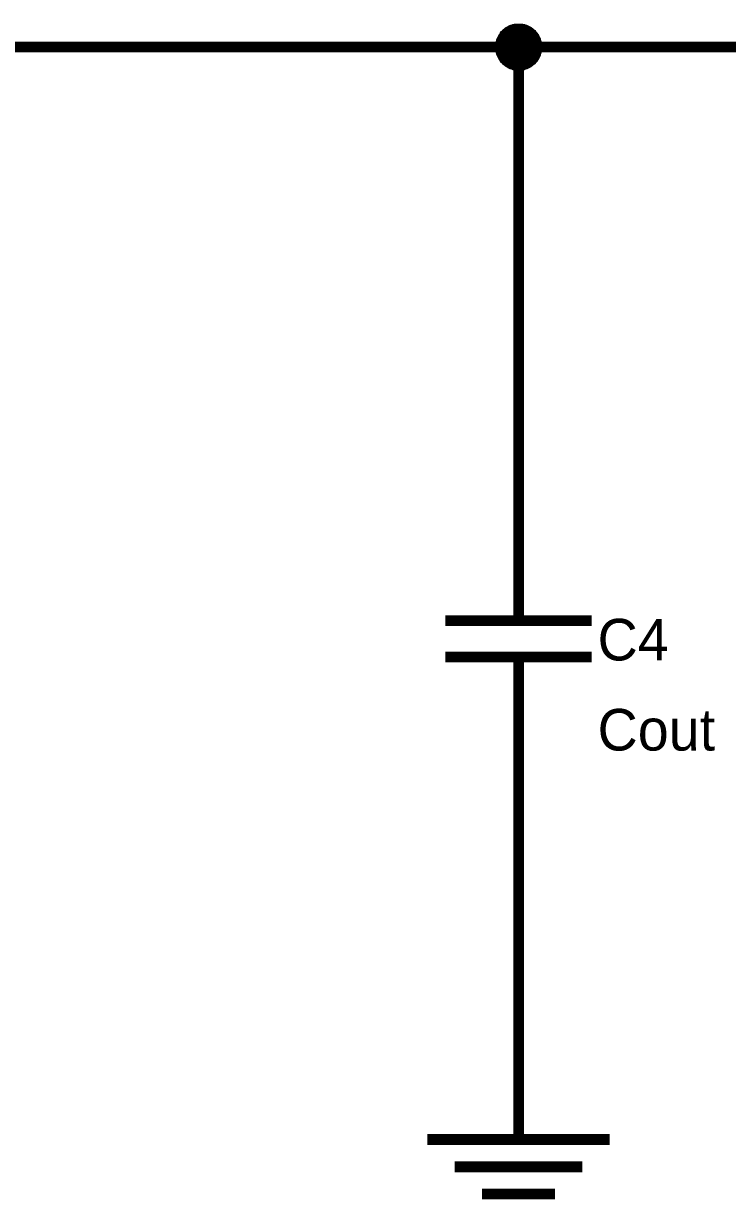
# Model space of a CAD drawing. Header units: inches. Extents: x 0 to 9.5, y -0.61 to 7.51.
# Drawn here: x 7.256 to 8.029, y 5.134 to 6.426 of the extents above; entities that cross this region are included whole.
import ezdxf

# ---------------------------------------------------------------- set-up
doc = ezdxf.new("R2010")
doc.units = ezdxf.units.IN
doc.header["$MEASUREMENT"] = 0
doc.layers.add('Sheet', color=255, linetype='Continuous')

msp = doc.modelspace()

# ---------------------------------------------------------------- linework, layer by layer
at = {"layer": 'Sheet'}
for points, const_width in [([(7.7796, 6.3997), (7.7796, 6.4007), (7.7796, 6.4016), (7.7796, 6.4026), (7.7801, 6.4036), (7.7801, 6.4045), (7.7806, 6.4055), (7.7806, 6.4064), (7.7811, 6.4074), (7.7816, 6.4083), (7.782, 6.4093), (7.7825, 6.4102), (7.783, 6.4107), (7.7835, 6.4116), (7.7839, 6.4126), (7.7849, 6.4131), (7.7854, 6.414), (7.7858, 6.4145), (7.7868, 6.415), (7.7877, 6.4159), (7.7882, 6.4164), (7.7892, 6.4169), (7.7901, 6.4174), (7.7906, 6.4178), (7.7915, 6.4183), (7.7925, 6.4183), (7.7934, 6.4188), (7.7944, 6.4193), (7.7953, 6.4193), (7.7963, 6.4197), (7.7977, 6.4197), (7.7987, 6.4197), (7.7996, 6.4197)], 0.0118), ([(7.7796, 6.3997), (7.7796, 6.4007), (7.7796, 6.4016), (7.7796, 6.4026), (7.7801, 6.4036), (7.7801, 6.4045), (7.7806, 6.4055), (7.7806, 6.4064), (7.7811, 6.4074), (7.7816, 6.4083), (7.782, 6.4093), (7.7825, 6.4102), (7.783, 6.4107), (7.7835, 6.4116), (7.7839, 6.4126), (7.7849, 6.4131), (7.7854, 6.414), (7.7858, 6.4145), (7.7868, 6.415), (7.7877, 6.4159), (7.7882, 6.4164), (7.7892, 6.4169), (7.7901, 6.4174), (7.7906, 6.4178), (7.7915, 6.4183), (7.7925, 6.4183), (7.7934, 6.4188), (7.7944, 6.4193), (7.7953, 6.4193), (7.7963, 6.4197), (7.7977, 6.4197), (7.7987, 6.4197), (7.7996, 6.4197)], 0.0118), ([(7.7796, 6.3997), (7.7796, 6.4007), (7.7796, 6.4016), (7.7796, 6.4026), (7.7801, 6.4036), (7.7801, 6.4045), (7.7806, 6.4055), (7.7806, 6.4064), (7.7811, 6.4074), (7.7816, 6.4083), (7.782, 6.4093), (7.7825, 6.4102), (7.783, 6.4107), (7.7835, 6.4116), (7.7839, 6.4126), (7.7849, 6.4131), (7.7854, 6.414), (7.7858, 6.4145), (7.7868, 6.415), (7.7877, 6.4159), (7.7882, 6.4164), (7.7892, 6.4169), (7.7901, 6.4174), (7.7906, 6.4178), (7.7915, 6.4183), (7.7925, 6.4183), (7.7934, 6.4188), (7.7944, 6.4193), (7.7953, 6.4193), (7.7963, 6.4197), (7.7977, 6.4197), (7.7987, 6.4197), (7.7996, 6.4197)], 0.0118), ([(7.7796, 6.3997), (7.7796, 6.4007), (7.7796, 6.4016), (7.7796, 6.4026), (7.7801, 6.4036), (7.7801, 6.4045), (7.7806, 6.4055), (7.7806, 6.4064), (7.7811, 6.4074), (7.7816, 6.4083), (7.782, 6.4093), (7.7825, 6.4102), (7.783, 6.4107), (7.7835, 6.4116), (7.7839, 6.4126), (7.7849, 6.4131), (7.7854, 6.414), (7.7858, 6.4145), (7.7868, 6.415), (7.7877, 6.4159), (7.7882, 6.4164), (7.7892, 6.4169), (7.7901, 6.4174), (7.7906, 6.4178), (7.7915, 6.4183), (7.7925, 6.4183), (7.7934, 6.4188), (7.7944, 6.4193), (7.7953, 6.4193), (7.7963, 6.4197), (7.7977, 6.4197), (7.7987, 6.4197), (7.7996, 6.4197)], 0.0118), ([(7.7796, 6.3997), (7.7796, 6.4007), (7.7796, 6.4016), (7.7796, 6.4026), (7.7801, 6.4036), (7.7801, 6.4045), (7.7806, 6.4055), (7.7806, 6.4064), (7.7811, 6.4074), (7.7816, 6.4083), (7.782, 6.4093), (7.7825, 6.4102), (7.783, 6.4107), (7.7835, 6.4116), (7.7839, 6.4126), (7.7849, 6.4131), (7.7854, 6.414), (7.7858, 6.4145), (7.7868, 6.415), (7.7877, 6.4159), (7.7882, 6.4164), (7.7892, 6.4169), (7.7901, 6.4174), (7.7906, 6.4178), (7.7915, 6.4183), (7.7925, 6.4183), (7.7934, 6.4188), (7.7944, 6.4193), (7.7953, 6.4193), (7.7963, 6.4197), (7.7977, 6.4197), (7.7987, 6.4197), (7.7996, 6.4197)], 0.0039), ([(7.7796, 6.3997), (7.7796, 6.4007), (7.7796, 6.4016), (7.7796, 6.4026), (7.7801, 6.4036), (7.7801, 6.4045), (7.7806, 6.4055), (7.7806, 6.4064), (7.7811, 6.4074), (7.7816, 6.4083), (7.782, 6.4093), (7.7825, 6.4102), (7.783, 6.4107), (7.7835, 6.4116), (7.7839, 6.4126), (7.7849, 6.4131), (7.7854, 6.414), (7.7858, 6.4145), (7.7868, 6.415), (7.7877, 6.4159), (7.7882, 6.4164), (7.7892, 6.4169), (7.7901, 6.4174), (7.7906, 6.4178), (7.7915, 6.4183), (7.7925, 6.4183), (7.7934, 6.4188), (7.7944, 6.4193), (7.7953, 6.4193), (7.7963, 6.4197), (7.7977, 6.4197), (7.7987, 6.4197), (7.7996, 6.4197)], 0.0039), ([(7.7796, 6.3997), (7.7796, 6.4007), (7.7796, 6.4016), (7.7796, 6.4026), (7.7801, 6.4036), (7.7801, 6.4045), (7.7806, 6.4055), (7.7806, 6.4064), (7.7811, 6.4074), (7.7816, 6.4083), (7.782, 6.4093), (7.7825, 6.4102), (7.783, 6.4107), (7.7835, 6.4116), (7.7839, 6.4126), (7.7849, 6.4131), (7.7854, 6.414), (7.7858, 6.4145), (7.7868, 6.415), (7.7877, 6.4159), (7.7882, 6.4164), (7.7892, 6.4169), (7.7901, 6.4174), (7.7906, 6.4178), (7.7915, 6.4183), (7.7925, 6.4183), (7.7934, 6.4188), (7.7944, 6.4193), (7.7953, 6.4193), (7.7963, 6.4197), (7.7977, 6.4197), (7.7987, 6.4197), (7.7996, 6.4197)], 0.0039), ([(7.7796, 6.3997), (7.7796, 6.4007), (7.7796, 6.4016), (7.7796, 6.4026), (7.7801, 6.4036), (7.7801, 6.4045), (7.7806, 6.4055), (7.7806, 6.4064), (7.7811, 6.4074), (7.7816, 6.4083), (7.782, 6.4093), (7.7825, 6.4102), (7.783, 6.4107), (7.7835, 6.4116), (7.7839, 6.4126), (7.7849, 6.4131), (7.7854, 6.414), (7.7858, 6.4145), (7.7868, 6.415), (7.7877, 6.4159), (7.7882, 6.4164), (7.7892, 6.4169), (7.7901, 6.4174), (7.7906, 6.4178), (7.7915, 6.4183), (7.7925, 6.4183), (7.7934, 6.4188), (7.7944, 6.4193), (7.7953, 6.4193), (7.7963, 6.4197), (7.7977, 6.4197), (7.7987, 6.4197), (7.7996, 6.4197)], 0.0039), ([(7.7996, 6.4197), (7.7996, 6.4197)], 0.0118), ([(7.7996, 6.4197), (7.8006, 6.4197), (7.8015, 6.4197), (7.8025, 6.4197), (7.8034, 6.4193), (7.8044, 6.4193), (7.8053, 6.4188), (7.8063, 6.4183), (7.8072, 6.4183), (7.8082, 6.4178), (7.8091, 6.4174), (7.8101, 6.4169), (7.8106, 6.4164), (7.8115, 6.4159), (7.8125, 6.415), (7.813, 6.4145), (7.8139, 6.414), (7.8144, 6.4131), (7.8149, 6.4126), (7.8158, 6.4116), (7.8163, 6.4107), (7.8168, 6.4102), (7.8172, 6.4093), (7.8177, 6.4083), (7.8182, 6.4074), (7.8182, 6.4064), (7.8187, 6.4055), (7.8191, 6.4045), (7.8191, 6.4036), (7.8196, 6.4026), (7.8196, 6.4016), (7.8196, 6.4007), (7.8196, 6.3997)], 0.0118), ([(7.7996, 6.4197), (7.7996, 6.4197)], 0.0118), ([(7.7996, 6.4197), (7.8006, 6.4197), (7.8015, 6.4197), (7.8025, 6.4197), (7.8034, 6.4193), (7.8044, 6.4193), (7.8053, 6.4188), (7.8063, 6.4183), (7.8072, 6.4183), (7.8082, 6.4178), (7.8091, 6.4174), (7.8101, 6.4169), (7.8106, 6.4164), (7.8115, 6.4159), (7.8125, 6.415), (7.813, 6.4145), (7.8139, 6.414), (7.8144, 6.4131), (7.8149, 6.4126), (7.8158, 6.4116), (7.8163, 6.4107), (7.8168, 6.4102), (7.8172, 6.4093), (7.8177, 6.4083), (7.8182, 6.4074), (7.8182, 6.4064), (7.8187, 6.4055), (7.8191, 6.4045), (7.8191, 6.4036), (7.8196, 6.4026), (7.8196, 6.4016), (7.8196, 6.4007), (7.8196, 6.3997)], 0.0118), ([(7.7996, 6.4197), (7.7996, 6.4197)], 0.0118), ([(7.7996, 6.4197), (7.8006, 6.4197), (7.8015, 6.4197), (7.8025, 6.4197), (7.8034, 6.4193), (7.8044, 6.4193), (7.8053, 6.4188), (7.8063, 6.4183), (7.8072, 6.4183), (7.8082, 6.4178), (7.8091, 6.4174), (7.8101, 6.4169), (7.8106, 6.4164), (7.8115, 6.4159), (7.8125, 6.415), (7.813, 6.4145), (7.8139, 6.414), (7.8144, 6.4131), (7.8149, 6.4126), (7.8158, 6.4116), (7.8163, 6.4107), (7.8168, 6.4102), (7.8172, 6.4093), (7.8177, 6.4083), (7.8182, 6.4074), (7.8182, 6.4064), (7.8187, 6.4055), (7.8191, 6.4045), (7.8191, 6.4036), (7.8196, 6.4026), (7.8196, 6.4016), (7.8196, 6.4007), (7.8196, 6.3997)], 0.0118), ([(7.7996, 6.4197), (7.7996, 6.4197)], 0.0118), ([(7.7996, 6.4197), (7.8006, 6.4197), (7.8015, 6.4197), (7.8025, 6.4197), (7.8034, 6.4193), (7.8044, 6.4193), (7.8053, 6.4188), (7.8063, 6.4183), (7.8072, 6.4183), (7.8082, 6.4178), (7.8091, 6.4174), (7.8101, 6.4169), (7.8106, 6.4164), (7.8115, 6.4159), (7.8125, 6.415), (7.813, 6.4145), (7.8139, 6.414), (7.8144, 6.4131), (7.8149, 6.4126), (7.8158, 6.4116), (7.8163, 6.4107), (7.8168, 6.4102), (7.8172, 6.4093), (7.8177, 6.4083), (7.8182, 6.4074), (7.8182, 6.4064), (7.8187, 6.4055), (7.8191, 6.4045), (7.8191, 6.4036), (7.8196, 6.4026), (7.8196, 6.4016), (7.8196, 6.4007), (7.8196, 6.3997)], 0.0118), ([(7.7996, 6.4197), (7.7996, 6.4197)], 0.0039), ([(7.7996, 6.4197), (7.8006, 6.4197), (7.8015, 6.4197), (7.8025, 6.4197), (7.8034, 6.4193), (7.8044, 6.4193), (7.8053, 6.4188), (7.8063, 6.4183), (7.8072, 6.4183), (7.8082, 6.4178), (7.8091, 6.4174), (7.8101, 6.4169), (7.8106, 6.4164), (7.8115, 6.4159), (7.8125, 6.415), (7.813, 6.4145), (7.8139, 6.414), (7.8144, 6.4131), (7.8149, 6.4126), (7.8158, 6.4116), (7.8163, 6.4107), (7.8168, 6.4102), (7.8172, 6.4093), (7.8177, 6.4083), (7.8182, 6.4074), (7.8182, 6.4064), (7.8187, 6.4055), (7.8191, 6.4045), (7.8191, 6.4036), (7.8196, 6.4026), (7.8196, 6.4016), (7.8196, 6.4007), (7.8196, 6.3997)], 0.0039), ([(7.7996, 6.4197), (7.7996, 6.4197)], 0.0039), ([(7.7996, 6.4197), (7.8006, 6.4197), (7.8015, 6.4197), (7.8025, 6.4197), (7.8034, 6.4193), (7.8044, 6.4193), (7.8053, 6.4188), (7.8063, 6.4183), (7.8072, 6.4183), (7.8082, 6.4178), (7.8091, 6.4174), (7.8101, 6.4169), (7.8106, 6.4164), (7.8115, 6.4159), (7.8125, 6.415), (7.813, 6.4145), (7.8139, 6.414), (7.8144, 6.4131), (7.8149, 6.4126), (7.8158, 6.4116), (7.8163, 6.4107), (7.8168, 6.4102), (7.8172, 6.4093), (7.8177, 6.4083), (7.8182, 6.4074), (7.8182, 6.4064), (7.8187, 6.4055), (7.8191, 6.4045), (7.8191, 6.4036), (7.8196, 6.4026), (7.8196, 6.4016), (7.8196, 6.4007), (7.8196, 6.3997)], 0.0039), ([(7.7996, 6.4197), (7.7996, 6.4197)], 0.0039), ([(7.7996, 6.4197), (7.8006, 6.4197), (7.8015, 6.4197), (7.8025, 6.4197), (7.8034, 6.4193), (7.8044, 6.4193), (7.8053, 6.4188), (7.8063, 6.4183), (7.8072, 6.4183), (7.8082, 6.4178), (7.8091, 6.4174), (7.8101, 6.4169), (7.8106, 6.4164), (7.8115, 6.4159), (7.8125, 6.415), (7.813, 6.4145), (7.8139, 6.414), (7.8144, 6.4131), (7.8149, 6.4126), (7.8158, 6.4116), (7.8163, 6.4107), (7.8168, 6.4102), (7.8172, 6.4093), (7.8177, 6.4083), (7.8182, 6.4074), (7.8182, 6.4064), (7.8187, 6.4055), (7.8191, 6.4045), (7.8191, 6.4036), (7.8196, 6.4026), (7.8196, 6.4016), (7.8196, 6.4007), (7.8196, 6.3997)], 0.0039), ([(7.7996, 6.4197), (7.7996, 6.4197)], 0.0039), ([(7.7996, 6.4197), (7.8006, 6.4197), (7.8015, 6.4197), (7.8025, 6.4197), (7.8034, 6.4193), (7.8044, 6.4193), (7.8053, 6.4188), (7.8063, 6.4183), (7.8072, 6.4183), (7.8082, 6.4178), (7.8091, 6.4174), (7.8101, 6.4169), (7.8106, 6.4164), (7.8115, 6.4159), (7.8125, 6.415), (7.813, 6.4145), (7.8139, 6.414), (7.8144, 6.4131), (7.8149, 6.4126), (7.8158, 6.4116), (7.8163, 6.4107), (7.8168, 6.4102), (7.8172, 6.4093), (7.8177, 6.4083), (7.8182, 6.4074), (7.8182, 6.4064), (7.8187, 6.4055), (7.8191, 6.4045), (7.8191, 6.4036), (7.8196, 6.4026), (7.8196, 6.4016), (7.8196, 6.4007), (7.8196, 6.3997)], 0.0039), ([(7.0998, 6.2998), (7.0998, 6.3997), (7.7996, 6.3997), (8.3991, 6.3997), (8.5994, 6.3997)], 0.0118), ([(7.7996, 6.3798), (7.7987, 6.3798), (7.7977, 6.3798), (7.7963, 6.3798), (7.7953, 6.3802), (7.7944, 6.3802), (7.7934, 6.3807), (7.7925, 6.3812), (7.7915, 6.3812), (7.7906, 6.3817), (7.7901, 6.3821), (7.7892, 6.3826), (7.7882, 6.3831), (7.7877, 6.3836), (7.7868, 6.3845), (7.7858, 6.385), (7.7854, 6.3855), (7.7849, 6.3864), (7.7839, 6.3869), (7.7835, 6.3878), (7.783, 6.3888), (7.7825, 6.3893), (7.782, 6.3902), (7.7816, 6.3912), (7.7811, 6.3921), (7.7806, 6.3931), (7.7806, 6.394), (7.7801, 6.395), (7.7801, 6.3959), (7.7796, 6.3969), (7.7796, 6.3978), (7.7796, 6.3988), (7.7796, 6.3997)], 0.0118), ([(7.7796, 6.3997), (7.7796, 6.3997)], 0.0118), ([(7.7996, 6.3798), (7.7987, 6.3798), (7.7977, 6.3798), (7.7963, 6.3798), (7.7953, 6.3802), (7.7944, 6.3802), (7.7934, 6.3807), (7.7925, 6.3812), (7.7915, 6.3812), (7.7906, 6.3817), (7.7901, 6.3821), (7.7892, 6.3826), (7.7882, 6.3831), (7.7877, 6.3836), (7.7868, 6.3845), (7.7858, 6.385), (7.7854, 6.3855), (7.7849, 6.3864), (7.7839, 6.3869), (7.7835, 6.3878), (7.783, 6.3888), (7.7825, 6.3893), (7.782, 6.3902), (7.7816, 6.3912), (7.7811, 6.3921), (7.7806, 6.3931), (7.7806, 6.394), (7.7801, 6.395), (7.7801, 6.3959), (7.7796, 6.3969), (7.7796, 6.3978), (7.7796, 6.3988), (7.7796, 6.3997)], 0.0118), ([(7.7796, 6.3997), (7.7796, 6.3997)], 0.0118), ([(7.7996, 6.3798), (7.7987, 6.3798), (7.7977, 6.3798), (7.7963, 6.3798), (7.7953, 6.3802), (7.7944, 6.3802), (7.7934, 6.3807), (7.7925, 6.3812), (7.7915, 6.3812), (7.7906, 6.3817), (7.7901, 6.3821), (7.7892, 6.3826), (7.7882, 6.3831), (7.7877, 6.3836), (7.7868, 6.3845), (7.7858, 6.385), (7.7854, 6.3855), (7.7849, 6.3864), (7.7839, 6.3869), (7.7835, 6.3878), (7.783, 6.3888), (7.7825, 6.3893), (7.782, 6.3902), (7.7816, 6.3912), (7.7811, 6.3921), (7.7806, 6.3931), (7.7806, 6.394), (7.7801, 6.395), (7.7801, 6.3959), (7.7796, 6.3969), (7.7796, 6.3978), (7.7796, 6.3988), (7.7796, 6.3997)], 0.0118), ([(7.7796, 6.3997), (7.7796, 6.3997)], 0.0118), ([(7.7996, 6.3798), (7.7987, 6.3798), (7.7977, 6.3798), (7.7963, 6.3798), (7.7953, 6.3802), (7.7944, 6.3802), (7.7934, 6.3807), (7.7925, 6.3812), (7.7915, 6.3812), (7.7906, 6.3817), (7.7901, 6.3821), (7.7892, 6.3826), (7.7882, 6.3831), (7.7877, 6.3836), (7.7868, 6.3845), (7.7858, 6.385), (7.7854, 6.3855), (7.7849, 6.3864), (7.7839, 6.3869), (7.7835, 6.3878), (7.783, 6.3888), (7.7825, 6.3893), (7.782, 6.3902), (7.7816, 6.3912), (7.7811, 6.3921), (7.7806, 6.3931), (7.7806, 6.394), (7.7801, 6.395), (7.7801, 6.3959), (7.7796, 6.3969), (7.7796, 6.3978), (7.7796, 6.3988), (7.7796, 6.3997)], 0.0118), ([(7.7796, 6.3997), (7.7796, 6.3997)], 0.0118), ([(7.7996, 6.3798), (7.7987, 6.3798), (7.7977, 6.3798), (7.7963, 6.3798), (7.7953, 6.3802), (7.7944, 6.3802), (7.7934, 6.3807), (7.7925, 6.3812), (7.7915, 6.3812), (7.7906, 6.3817), (7.7901, 6.3821), (7.7892, 6.3826), (7.7882, 6.3831), (7.7877, 6.3836), (7.7868, 6.3845), (7.7858, 6.385), (7.7854, 6.3855), (7.7849, 6.3864), (7.7839, 6.3869), (7.7835, 6.3878), (7.783, 6.3888), (7.7825, 6.3893), (7.782, 6.3902), (7.7816, 6.3912), (7.7811, 6.3921), (7.7806, 6.3931), (7.7806, 6.394), (7.7801, 6.395), (7.7801, 6.3959), (7.7796, 6.3969), (7.7796, 6.3978), (7.7796, 6.3988), (7.7796, 6.3997)], 0.0039), ([(7.7796, 6.3997), (7.7796, 6.3997)], 0.0039), ([(7.7996, 6.3798), (7.7987, 6.3798), (7.7977, 6.3798), (7.7963, 6.3798), (7.7953, 6.3802), (7.7944, 6.3802), (7.7934, 6.3807), (7.7925, 6.3812), (7.7915, 6.3812), (7.7906, 6.3817), (7.7901, 6.3821), (7.7892, 6.3826), (7.7882, 6.3831), (7.7877, 6.3836), (7.7868, 6.3845), (7.7858, 6.385), (7.7854, 6.3855), (7.7849, 6.3864), (7.7839, 6.3869), (7.7835, 6.3878), (7.783, 6.3888), (7.7825, 6.3893), (7.782, 6.3902), (7.7816, 6.3912), (7.7811, 6.3921), (7.7806, 6.3931), (7.7806, 6.394), (7.7801, 6.395), (7.7801, 6.3959), (7.7796, 6.3969), (7.7796, 6.3978), (7.7796, 6.3988), (7.7796, 6.3997)], 0.0039), ([(7.7796, 6.3997), (7.7796, 6.3997)], 0.0039), ([(7.7996, 6.3798), (7.7987, 6.3798), (7.7977, 6.3798), (7.7963, 6.3798), (7.7953, 6.3802), (7.7944, 6.3802), (7.7934, 6.3807), (7.7925, 6.3812), (7.7915, 6.3812), (7.7906, 6.3817), (7.7901, 6.3821), (7.7892, 6.3826), (7.7882, 6.3831), (7.7877, 6.3836), (7.7868, 6.3845), (7.7858, 6.385), (7.7854, 6.3855), (7.7849, 6.3864), (7.7839, 6.3869), (7.7835, 6.3878), (7.783, 6.3888), (7.7825, 6.3893), (7.782, 6.3902), (7.7816, 6.3912), (7.7811, 6.3921), (7.7806, 6.3931), (7.7806, 6.394), (7.7801, 6.395), (7.7801, 6.3959), (7.7796, 6.3969), (7.7796, 6.3978), (7.7796, 6.3988), (7.7796, 6.3997)], 0.0039), ([(7.7796, 6.3997), (7.7796, 6.3997)], 0.0039), ([(7.7996, 6.3798), (7.7987, 6.3798), (7.7977, 6.3798), (7.7963, 6.3798), (7.7953, 6.3802), (7.7944, 6.3802), (7.7934, 6.3807), (7.7925, 6.3812), (7.7915, 6.3812), (7.7906, 6.3817), (7.7901, 6.3821), (7.7892, 6.3826), (7.7882, 6.3831), (7.7877, 6.3836), (7.7868, 6.3845), (7.7858, 6.385), (7.7854, 6.3855), (7.7849, 6.3864), (7.7839, 6.3869), (7.7835, 6.3878), (7.783, 6.3888), (7.7825, 6.3893), (7.782, 6.3902), (7.7816, 6.3912), (7.7811, 6.3921), (7.7806, 6.3931), (7.7806, 6.394), (7.7801, 6.395), (7.7801, 6.3959), (7.7796, 6.3969), (7.7796, 6.3978), (7.7796, 6.3988), (7.7796, 6.3997)], 0.0039), ([(7.7796, 6.3997), (7.7796, 6.3997)], 0.0039), ([(7.8196, 6.3997), (7.8196, 6.3988), (7.8196, 6.3978), (7.8196, 6.3969), (7.8191, 6.3959), (7.8191, 6.395), (7.8187, 6.394), (7.8182, 6.3931), (7.8182, 6.3921), (7.8177, 6.3912), (7.8172, 6.3902), (7.8168, 6.3893), (7.8163, 6.3888), (7.8158, 6.3878), (7.8149, 6.3869), (7.8144, 6.3864), (7.8139, 6.3855), (7.813, 6.385), (7.8125, 6.3845), (7.8115, 6.3836), (7.8106, 6.3831), (7.8101, 6.3826), (7.8091, 6.3821), (7.8082, 6.3817), (7.8072, 6.3812), (7.8063, 6.3812), (7.8053, 6.3807), (7.8044, 6.3802), (7.8034, 6.3802), (7.8025, 6.3798), (7.8015, 6.3798), (7.8006, 6.3798), (7.7996, 6.3798)], 0.0118), ([(7.7996, 6.3997), (7.7996, 5.8996)], 0.0118), ([(7.8196, 6.3997), (7.8196, 6.3988), (7.8196, 6.3978), (7.8196, 6.3969), (7.8191, 6.3959), (7.8191, 6.395), (7.8187, 6.394), (7.8182, 6.3931), (7.8182, 6.3921), (7.8177, 6.3912), (7.8172, 6.3902), (7.8168, 6.3893), (7.8163, 6.3888), (7.8158, 6.3878), (7.8149, 6.3869), (7.8144, 6.3864), (7.8139, 6.3855), (7.813, 6.385), (7.8125, 6.3845), (7.8115, 6.3836), (7.8106, 6.3831), (7.8101, 6.3826), (7.8091, 6.3821), (7.8082, 6.3817), (7.8072, 6.3812), (7.8063, 6.3812), (7.8053, 6.3807), (7.8044, 6.3802), (7.8034, 6.3802), (7.8025, 6.3798), (7.8015, 6.3798), (7.8006, 6.3798), (7.7996, 6.3798)], 0.0118), ([(7.8196, 6.3997), (7.8196, 6.3988), (7.8196, 6.3978), (7.8196, 6.3969), (7.8191, 6.3959), (7.8191, 6.395), (7.8187, 6.394), (7.8182, 6.3931), (7.8182, 6.3921), (7.8177, 6.3912), (7.8172, 6.3902), (7.8168, 6.3893), (7.8163, 6.3888), (7.8158, 6.3878), (7.8149, 6.3869), (7.8144, 6.3864), (7.8139, 6.3855), (7.813, 6.385), (7.8125, 6.3845), (7.8115, 6.3836), (7.8106, 6.3831), (7.8101, 6.3826), (7.8091, 6.3821), (7.8082, 6.3817), (7.8072, 6.3812), (7.8063, 6.3812), (7.8053, 6.3807), (7.8044, 6.3802), (7.8034, 6.3802), (7.8025, 6.3798), (7.8015, 6.3798), (7.8006, 6.3798), (7.7996, 6.3798)], 0.0118), ([(7.8196, 6.3997), (7.8196, 6.3988), (7.8196, 6.3978), (7.8196, 6.3969), (7.8191, 6.3959), (7.8191, 6.395), (7.8187, 6.394), (7.8182, 6.3931), (7.8182, 6.3921), (7.8177, 6.3912), (7.8172, 6.3902), (7.8168, 6.3893), (7.8163, 6.3888), (7.8158, 6.3878), (7.8149, 6.3869), (7.8144, 6.3864), (7.8139, 6.3855), (7.813, 6.385), (7.8125, 6.3845), (7.8115, 6.3836), (7.8106, 6.3831), (7.8101, 6.3826), (7.8091, 6.3821), (7.8082, 6.3817), (7.8072, 6.3812), (7.8063, 6.3812), (7.8053, 6.3807), (7.8044, 6.3802), (7.8034, 6.3802), (7.8025, 6.3798), (7.8015, 6.3798), (7.8006, 6.3798), (7.7996, 6.3798)], 0.0118), ([(7.8196, 6.3997), (7.8196, 6.3988), (7.8196, 6.3978), (7.8196, 6.3969), (7.8191, 6.3959), (7.8191, 6.395), (7.8187, 6.394), (7.8182, 6.3931), (7.8182, 6.3921), (7.8177, 6.3912), (7.8172, 6.3902), (7.8168, 6.3893), (7.8163, 6.3888), (7.8158, 6.3878), (7.8149, 6.3869), (7.8144, 6.3864), (7.8139, 6.3855), (7.813, 6.385), (7.8125, 6.3845), (7.8115, 6.3836), (7.8106, 6.3831), (7.8101, 6.3826), (7.8091, 6.3821), (7.8082, 6.3817), (7.8072, 6.3812), (7.8063, 6.3812), (7.8053, 6.3807), (7.8044, 6.3802), (7.8034, 6.3802), (7.8025, 6.3798), (7.8015, 6.3798), (7.8006, 6.3798), (7.7996, 6.3798)], 0.0039), ([(7.8196, 6.3997), (7.8196, 6.3988), (7.8196, 6.3978), (7.8196, 6.3969), (7.8191, 6.3959), (7.8191, 6.395), (7.8187, 6.394), (7.8182, 6.3931), (7.8182, 6.3921), (7.8177, 6.3912), (7.8172, 6.3902), (7.8168, 6.3893), (7.8163, 6.3888), (7.8158, 6.3878), (7.8149, 6.3869), (7.8144, 6.3864), (7.8139, 6.3855), (7.813, 6.385), (7.8125, 6.3845), (7.8115, 6.3836), (7.8106, 6.3831), (7.8101, 6.3826), (7.8091, 6.3821), (7.8082, 6.3817), (7.8072, 6.3812), (7.8063, 6.3812), (7.8053, 6.3807), (7.8044, 6.3802), (7.8034, 6.3802), (7.8025, 6.3798), (7.8015, 6.3798), (7.8006, 6.3798), (7.7996, 6.3798)], 0.0039), ([(7.8196, 6.3997), (7.8196, 6.3988), (7.8196, 6.3978), (7.8196, 6.3969), (7.8191, 6.3959), (7.8191, 6.395), (7.8187, 6.394), (7.8182, 6.3931), (7.8182, 6.3921), (7.8177, 6.3912), (7.8172, 6.3902), (7.8168, 6.3893), (7.8163, 6.3888), (7.8158, 6.3878), (7.8149, 6.3869), (7.8144, 6.3864), (7.8139, 6.3855), (7.813, 6.385), (7.8125, 6.3845), (7.8115, 6.3836), (7.8106, 6.3831), (7.8101, 6.3826), (7.8091, 6.3821), (7.8082, 6.3817), (7.8072, 6.3812), (7.8063, 6.3812), (7.8053, 6.3807), (7.8044, 6.3802), (7.8034, 6.3802), (7.8025, 6.3798), (7.8015, 6.3798), (7.8006, 6.3798), (7.7996, 6.3798)], 0.0039), ([(7.8196, 6.3997), (7.8196, 6.3988), (7.8196, 6.3978), (7.8196, 6.3969), (7.8191, 6.3959), (7.8191, 6.395), (7.8187, 6.394), (7.8182, 6.3931), (7.8182, 6.3921), (7.8177, 6.3912), (7.8172, 6.3902), (7.8168, 6.3893), (7.8163, 6.3888), (7.8158, 6.3878), (7.8149, 6.3869), (7.8144, 6.3864), (7.8139, 6.3855), (7.813, 6.385), (7.8125, 6.3845), (7.8115, 6.3836), (7.8106, 6.3831), (7.8101, 6.3826), (7.8091, 6.3821), (7.8082, 6.3817), (7.8072, 6.3812), (7.8063, 6.3812), (7.8053, 6.3807), (7.8044, 6.3802), (7.8034, 6.3802), (7.8025, 6.3798), (7.8015, 6.3798), (7.8006, 6.3798), (7.7996, 6.3798)], 0.0039), ([(7.8196, 6.3997), (7.8196, 6.3997), (7.8196, 6.3997), (7.8196, 6.3997), (7.8196, 6.3997), (7.8196, 6.3997), (7.8196, 6.3997), (7.8196, 6.3997), (7.8196, 6.3997), (7.8196, 6.3997), (7.8196, 6.3997), (7.8196, 6.3997), (7.8196, 6.3997), (7.8196, 6.3997), (7.8196, 6.3997), (7.8196, 6.3997), (7.8196, 6.3997), (7.8196, 6.3997), (7.8196, 6.3997), (7.8196, 6.3997), (7.8196, 6.3997), (7.8196, 6.3997), (7.8196, 6.3997), (7.8196, 6.3997), (7.8196, 6.3997), (7.8196, 6.3997), (7.8196, 6.3997), (7.8196, 6.3997), (7.8196, 6.3997), (7.8196, 6.3997), (7.8196, 6.3997), (7.8196, 6.3997), (7.8196, 6.3997)], 0.0118), ([(7.8196, 6.3997), (7.8196, 6.3997)], 0.0118), ([(7.8196, 6.3997), (7.8196, 6.3997), (7.8196, 6.3997), (7.8196, 6.3997), (7.8196, 6.3997), (7.8196, 6.3997), (7.8196, 6.3997), (7.8196, 6.3997), (7.8196, 6.3997), (7.8196, 6.3997), (7.8196, 6.3997), (7.8196, 6.3997), (7.8196, 6.3997), (7.8196, 6.3997), (7.8196, 6.3997), (7.8196, 6.3997), (7.8196, 6.3997), (7.8196, 6.3997), (7.8196, 6.3997), (7.8196, 6.3997), (7.8196, 6.3997), (7.8196, 6.3997), (7.8196, 6.3997), (7.8196, 6.3997), (7.8196, 6.3997), (7.8196, 6.3997), (7.8196, 6.3997), (7.8196, 6.3997), (7.8196, 6.3997), (7.8196, 6.3997), (7.8196, 6.3997), (7.8196, 6.3997), (7.8196, 6.3997)], 0.0118), ([(7.8196, 6.3997), (7.8196, 6.3997)], 0.0118), ([(7.8196, 6.3997), (7.8196, 6.3997), (7.8196, 6.3997), (7.8196, 6.3997), (7.8196, 6.3997), (7.8196, 6.3997), (7.8196, 6.3997), (7.8196, 6.3997), (7.8196, 6.3997), (7.8196, 6.3997), (7.8196, 6.3997), (7.8196, 6.3997), (7.8196, 6.3997), (7.8196, 6.3997), (7.8196, 6.3997), (7.8196, 6.3997), (7.8196, 6.3997), (7.8196, 6.3997), (7.8196, 6.3997), (7.8196, 6.3997), (7.8196, 6.3997), (7.8196, 6.3997), (7.8196, 6.3997), (7.8196, 6.3997), (7.8196, 6.3997), (7.8196, 6.3997), (7.8196, 6.3997), (7.8196, 6.3997), (7.8196, 6.3997), (7.8196, 6.3997), (7.8196, 6.3997), (7.8196, 6.3997), (7.8196, 6.3997)], 0.0118), ([(7.8196, 6.3997), (7.8196, 6.3997)], 0.0118), ([(7.8196, 6.3997), (7.8196, 6.3997), (7.8196, 6.3997), (7.8196, 6.3997), (7.8196, 6.3997), (7.8196, 6.3997), (7.8196, 6.3997), (7.8196, 6.3997), (7.8196, 6.3997), (7.8196, 6.3997), (7.8196, 6.3997), (7.8196, 6.3997), (7.8196, 6.3997), (7.8196, 6.3997), (7.8196, 6.3997), (7.8196, 6.3997), (7.8196, 6.3997), (7.8196, 6.3997), (7.8196, 6.3997), (7.8196, 6.3997), (7.8196, 6.3997), (7.8196, 6.3997), (7.8196, 6.3997), (7.8196, 6.3997), (7.8196, 6.3997), (7.8196, 6.3997), (7.8196, 6.3997), (7.8196, 6.3997), (7.8196, 6.3997), (7.8196, 6.3997), (7.8196, 6.3997), (7.8196, 6.3997), (7.8196, 6.3997)], 0.0118), ([(7.8196, 6.3997), (7.8196, 6.3997)], 0.0118), ([(7.8196, 6.3997), (7.8196, 6.3997), (7.8196, 6.3997), (7.8196, 6.3997), (7.8196, 6.3997), (7.8196, 6.3997), (7.8196, 6.3997), (7.8196, 6.3997), (7.8196, 6.3997), (7.8196, 6.3997), (7.8196, 6.3997), (7.8196, 6.3997), (7.8196, 6.3997), (7.8196, 6.3997), (7.8196, 6.3997), (7.8196, 6.3997), (7.8196, 6.3997), (7.8196, 6.3997), (7.8196, 6.3997), (7.8196, 6.3997), (7.8196, 6.3997), (7.8196, 6.3997), (7.8196, 6.3997), (7.8196, 6.3997), (7.8196, 6.3997), (7.8196, 6.3997), (7.8196, 6.3997), (7.8196, 6.3997), (7.8196, 6.3997), (7.8196, 6.3997), (7.8196, 6.3997), (7.8196, 6.3997), (7.8196, 6.3997)], 0.0039), ([(7.8196, 6.3997), (7.8196, 6.3997)], 0.0039), ([(7.8196, 6.3997), (7.8196, 6.3997), (7.8196, 6.3997), (7.8196, 6.3997), (7.8196, 6.3997), (7.8196, 6.3997), (7.8196, 6.3997), (7.8196, 6.3997), (7.8196, 6.3997), (7.8196, 6.3997), (7.8196, 6.3997), (7.8196, 6.3997), (7.8196, 6.3997), (7.8196, 6.3997), (7.8196, 6.3997), (7.8196, 6.3997), (7.8196, 6.3997), (7.8196, 6.3997), (7.8196, 6.3997), (7.8196, 6.3997), (7.8196, 6.3997), (7.8196, 6.3997), (7.8196, 6.3997), (7.8196, 6.3997), (7.8196, 6.3997), (7.8196, 6.3997), (7.8196, 6.3997), (7.8196, 6.3997), (7.8196, 6.3997), (7.8196, 6.3997), (7.8196, 6.3997), (7.8196, 6.3997), (7.8196, 6.3997)], 0.0039), ([(7.8196, 6.3997), (7.8196, 6.3997)], 0.0039), ([(7.8196, 6.3997), (7.8196, 6.3997), (7.8196, 6.3997), (7.8196, 6.3997), (7.8196, 6.3997), (7.8196, 6.3997), (7.8196, 6.3997), (7.8196, 6.3997), (7.8196, 6.3997), (7.8196, 6.3997), (7.8196, 6.3997), (7.8196, 6.3997), (7.8196, 6.3997), (7.8196, 6.3997), (7.8196, 6.3997), (7.8196, 6.3997), (7.8196, 6.3997), (7.8196, 6.3997), (7.8196, 6.3997), (7.8196, 6.3997), (7.8196, 6.3997), (7.8196, 6.3997), (7.8196, 6.3997), (7.8196, 6.3997), (7.8196, 6.3997), (7.8196, 6.3997), (7.8196, 6.3997), (7.8196, 6.3997), (7.8196, 6.3997), (7.8196, 6.3997), (7.8196, 6.3997), (7.8196, 6.3997), (7.8196, 6.3997)], 0.0039), ([(7.8196, 6.3997), (7.8196, 6.3997)], 0.0039), ([(7.8196, 6.3997), (7.8196, 6.3997), (7.8196, 6.3997), (7.8196, 6.3997), (7.8196, 6.3997), (7.8196, 6.3997), (7.8196, 6.3997), (7.8196, 6.3997), (7.8196, 6.3997), (7.8196, 6.3997), (7.8196, 6.3997), (7.8196, 6.3997), (7.8196, 6.3997), (7.8196, 6.3997), (7.8196, 6.3997), (7.8196, 6.3997), (7.8196, 6.3997), (7.8196, 6.3997), (7.8196, 6.3997), (7.8196, 6.3997), (7.8196, 6.3997), (7.8196, 6.3997), (7.8196, 6.3997), (7.8196, 6.3997), (7.8196, 6.3997), (7.8196, 6.3997), (7.8196, 6.3997), (7.8196, 6.3997), (7.8196, 6.3997), (7.8196, 6.3997), (7.8196, 6.3997), (7.8196, 6.3997), (7.8196, 6.3997)], 0.0039), ([(7.8196, 6.3997), (7.8196, 6.3997)], 0.0039), ([(7.7996, 5.7997), (7.7996, 5.8996)], 0.0118), ([(7.7996, 5.7997), (7.7996, 5.7697)], 0.0118), ([(7.7192, 5.7697), (7.8796, 5.7697)], 0.0118), ([(7.8796, 5.7297), (7.7192, 5.7297)], 0.0118), ([(7.7996, 5.6997), (7.7996, 5.7297)], 0.0118), ([(7.7996, 5.6997), (7.7996, 5.5998)], 0.0118), ([(7.7996, 5.3), (7.7996, 5.5998)], 0.0118), ([(7.7996, 5.3), (7.7996, 5.1996)], 0.0118), ([(7.6992, 5.1996), (7.8995, 5.1996)], 0.0118), ([(7.7292, 5.1696), (7.8696, 5.1696)], 0.0118), ([(7.7592, 5.1396), (7.8396, 5.1396)], 0.0118)]:
    msp.add_lwpolyline(points, dxfattribs=dict(at, const_width=const_width))
at = {"layer": 'Sheet', "const_width": 0.02}
msp.add_lwpolyline([(7.79, 6.4, 1), (7.81, 6.4, 1)], format="xyb", close=True, dxfattribs=at)

# ---------------------------------------------------------------- texts
at = {"layer": 'Sheet'}
for s, p in [('C4', (7.8862, 5.7259)), ('Cout', (7.8862, 5.6269))]:
    msp.add_text(s, height=0.04569, dxfattribs=at).set_placement(p)

doc.saveas('drawing.dxf')
